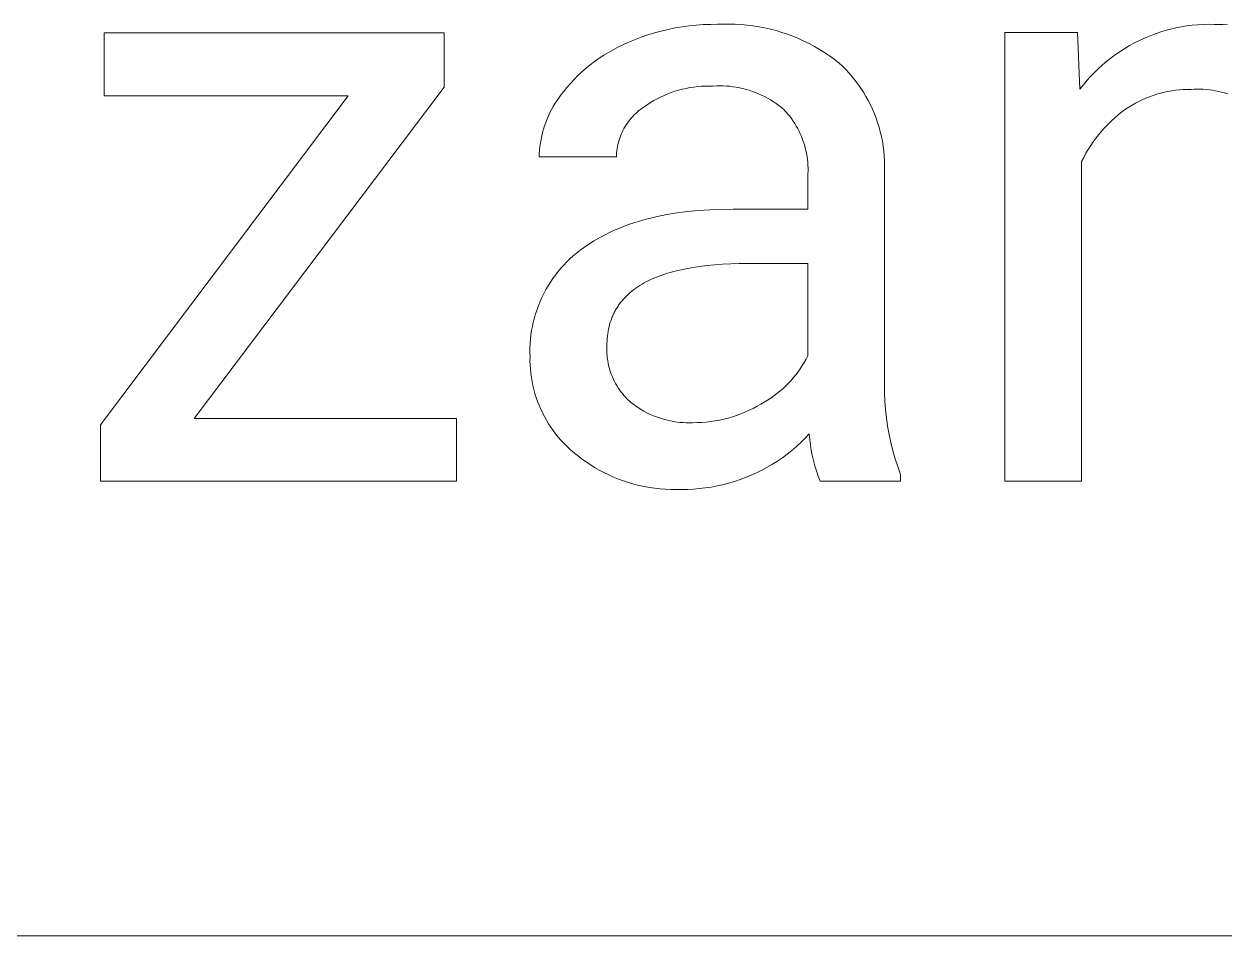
# Model space of a CAD drawing. Header units: millimetres. Extents: x 578 to 4608, y -138 to 2677.
# Drawn here: x 3459.9 to 3535.8, y 87 to 144.6 of the extents above; entities that cross this region are included whole.
import ezdxf

# ---------------------------------------------------------------- set-up
doc = ezdxf.new("R2010")
doc.units = ezdxf.units.MM
doc.header["$MEASUREMENT"] = 0
doc.layers.add('Domyślny', color=7, linetype='Continuous', true_color=0x000000)

msp = doc.modelspace()

# ---------------------------------------------------------------- linework, layer by layer
at = {"layer": 'Domyślny', "color": 18, "lineweight": 15, "true_color": 0x000000}
for p, q in [((3500.167, 144.206), (3500.603, 144.31)), ((3500.603, 144.31), (3501.042, 144.4)), ((3501.042, 144.4), (3501.484, 144.475)), ((3501.484, 144.475), (3501.928, 144.535)), ((3501.928, 144.535), (3502.373, 144.58)), ((3502.373, 144.58), (3502.82, 144.611)), ((3502.82, 144.611), (3503.268, 144.627)), ((3503.268, 144.627), (3503.716, 144.629)), ((3503.716, 144.629), (3504.09, 144.645)), ((3504.09, 144.645), (3504.465, 144.648)), ((3504.465, 144.648), (3504.839, 144.639)), ((3504.839, 144.639), (3505.213, 144.618)), ((3505.213, 144.618), (3505.586, 144.584)), ((3505.586, 144.584), (3505.958, 144.537)), ((3505.958, 144.537), (3506.327, 144.478)), ((3506.327, 144.478), (3506.695, 144.407)), ((3506.695, 144.407), (3507.06, 144.324)), ((3507.06, 144.324), (3507.422, 144.228)), ((3532.017, 144.229), (3532.354, 144.32)), ((3532.354, 144.32), (3532.695, 144.399)), ((3532.695, 144.399), (3533.038, 144.467)), ((3533.038, 144.467), (3533.383, 144.523)), ((3533.383, 144.523), (3533.73, 144.568)), ((3533.73, 144.568), (3534.078, 144.6)), ((3534.078, 144.6), (3534.428, 144.621)), ((3534.428, 144.621), (3534.777, 144.63)), ((3534.777, 144.63), (3535.127, 144.627)), ((3535.127, 144.627), (3535.406, 144.625)), ((3535.406, 144.625), (3535.68, 144.618)), ((3535.68, 144.618), (3535.951, 144.605)), ((3464.948, 140.099), (3464.948, 144.099)), ((3464.948, 144.099), (3486.448, 144.099)), ((3486.448, 144.099), (3486.448, 140.663)), ((3498.052, 143.475), (3498.465, 143.649)), ((3498.465, 143.649), (3498.884, 143.809)), ((3498.884, 143.809), (3499.307, 143.956)), ((3499.307, 143.956), (3499.735, 144.088)), ((3499.735, 144.088), (3500.167, 144.206)), ((3507.422, 144.228), (3507.781, 144.121)), ((3507.781, 144.121), (3508.136, 144.001)), ((3508.136, 144.001), (3508.487, 143.87)), ((3508.487, 143.87), (3508.833, 143.727)), ((3508.833, 143.727), (3509.174, 143.573)), ((3509.174, 143.573), (3509.51, 143.407)), ((3521.881, 115.746), (3521.881, 144.104)), ((3521.881, 144.104), (3526.471, 144.104)), ((3526.471, 144.104), (3526.632, 140.534)), ((3530.072, 143.45), (3530.385, 143.607)), ((3530.385, 143.607), (3530.702, 143.753)), ((3530.702, 143.753), (3531.025, 143.889)), ((3531.025, 143.889), (3531.352, 144.014)), ((3531.352, 144.014), (3531.682, 144.127)), ((3531.682, 144.127), (3532.017, 144.229)), ((3496.522, 142.674), (3496.817, 142.855)), ((3496.817, 142.855), (3497.118, 143.025)), ((3497.118, 143.025), (3497.424, 143.186)), ((3497.424, 143.186), (3497.736, 143.335)), ((3497.736, 143.335), (3498.052, 143.475)), ((3509.51, 143.407), (3509.84, 143.23)), ((3509.84, 143.23), (3510.164, 143.042)), ((3510.164, 143.042), (3510.482, 142.844)), ((3510.482, 142.844), (3510.793, 142.635)), ((3528.881, 142.718), (3529.169, 142.916)), ((3529.169, 142.916), (3529.464, 143.104)), ((3529.464, 143.104), (3529.765, 143.282)), ((3529.765, 143.282), (3530.072, 143.45)), ((3495.409, 141.854), (3495.677, 142.073)), ((3495.677, 142.073), (3495.952, 142.283)), ((3495.952, 142.283), (3496.234, 142.483)), ((3496.234, 142.483), (3496.522, 142.674)), ((3510.793, 142.635), (3511.096, 142.416)), ((3511.096, 142.416), (3511.393, 142.186)), ((3511.393, 142.186), (3511.614, 141.978)), ((3511.614, 141.978), (3511.827, 141.763)), ((3527.799, 141.833), (3528.058, 142.068)), ((3528.058, 142.068), (3528.325, 142.294)), ((3528.325, 142.294), (3528.6, 142.511)), ((3528.6, 142.511), (3528.881, 142.718)), ((3494.653, 141.144), (3494.897, 141.389)), ((3494.897, 141.389), (3495.149, 141.626)), ((3495.149, 141.626), (3495.409, 141.854)), ((3511.827, 141.763), (3512.034, 141.541)), ((3512.034, 141.541), (3512.232, 141.311)), ((3512.232, 141.311), (3512.423, 141.075)), ((3527.072, 141.077), (3527.306, 141.337)), ((3527.306, 141.337), (3527.549, 141.589)), ((3527.549, 141.589), (3527.799, 141.833)), ((3486.448, 140.663), (3470.638, 119.7)), ((3493.973, 140.361), (3494.19, 140.63)), ((3494.19, 140.63), (3494.417, 140.891)), ((3494.417, 140.891), (3494.653, 141.144)), ((3501.261, 140.462), (3501.028, 140.392)), ((3501.497, 140.525), (3501.261, 140.462)), ((3501.735, 140.579), (3501.497, 140.525)), ((3501.975, 140.625), (3501.735, 140.579)), ((3502.216, 140.662), (3501.975, 140.625)), ((3502.459, 140.691), (3502.216, 140.662)), ((3502.702, 140.712), (3502.459, 140.691)), ((3502.946, 140.724), (3502.702, 140.712)), ((3503.19, 140.728), (3502.946, 140.724)), ((3503.434, 140.723), (3503.19, 140.728)), ((3503.645, 140.735), (3503.434, 140.723)), ((3503.855, 140.739), (3503.645, 140.735)), ((3504.066, 140.737), (3503.855, 140.739)), ((3504.277, 140.727), (3504.066, 140.737)), ((3504.487, 140.709), (3504.277, 140.727)), ((3504.696, 140.685), (3504.487, 140.709)), ((3504.904, 140.654), (3504.696, 140.685)), ((3505.111, 140.615), (3504.904, 140.654)), ((3505.317, 140.569), (3505.111, 140.615)), ((3505.521, 140.517), (3505.317, 140.569)), ((3505.723, 140.457), (3505.521, 140.517)), ((3505.923, 140.391), (3505.723, 140.457)), ((3512.423, 141.075), (3512.605, 140.832)), ((3512.605, 140.832), (3512.779, 140.584)), ((3512.779, 140.584), (3512.944, 140.329)), ((3526.632, 140.534), (3526.847, 140.809)), ((3526.847, 140.809), (3527.072, 141.077)), ((3532.677, 140.459), (3532.436, 140.426)), ((3532.92, 140.484), (3532.677, 140.459)), ((3533.163, 140.5), (3532.92, 140.484)), ((3533.407, 140.508), (3533.163, 140.5)), ((3533.651, 140.507), (3533.407, 140.508)), ((3533.845, 140.521), (3533.651, 140.507)), ((3534.039, 140.528), (3533.845, 140.521)), ((3534.234, 140.528), (3534.039, 140.528)), ((3534.428, 140.521), (3534.234, 140.528)), ((3534.622, 140.508), (3534.428, 140.521)), ((3534.816, 140.488), (3534.622, 140.508)), ((3535.009, 140.461), (3534.816, 140.488)), ((3535.2, 140.428), (3535.009, 140.461)), ((3464.72, 119.311), (3480.368, 140.099)), ((3480.368, 140.099), (3464.948, 140.099)), ((3493.451, 139.634), (3493.572, 139.822)), ((3493.572, 139.822), (3493.7, 140.006)), ((3493.7, 140.006), (3493.833, 140.186)), ((3493.833, 140.186), (3493.973, 140.361)), ((3499.689, 139.803), (3499.479, 139.679)), ((3499.903, 139.921), (3499.689, 139.803)), ((3500.121, 140.03), (3499.903, 139.921)), ((3500.343, 140.132), (3500.121, 140.03)), ((3500.568, 140.227), (3500.343, 140.132)), ((3500.796, 140.313), (3500.568, 140.227)), ((3501.028, 140.392), (3500.796, 140.313)), ((3506.121, 140.317), (3505.923, 140.391)), ((3506.316, 140.237), (3506.121, 140.317)), ((3506.508, 140.151), (3506.316, 140.237)), ((3506.697, 140.058), (3506.508, 140.151)), ((3506.883, 139.958), (3506.697, 140.058)), ((3507.065, 139.852), (3506.883, 139.958)), ((3507.244, 139.74), (3507.065, 139.852)), ((3507.418, 139.622), (3507.244, 139.74)), ((3512.944, 140.329), (3513.1, 140.069)), ((3513.1, 140.069), (3513.247, 139.804)), ((3513.247, 139.804), (3513.385, 139.533)), ((3530.355, 139.758), (3530.139, 139.644)), ((3530.574, 139.864), (3530.355, 139.758)), ((3530.797, 139.962), (3530.574, 139.864)), ((3531.024, 140.053), (3530.797, 139.962)), ((3531.253, 140.135), (3531.024, 140.053)), ((3531.485, 140.21), (3531.253, 140.135)), ((3531.72, 140.276), (3531.485, 140.21)), ((3531.957, 140.334), (3531.72, 140.276)), ((3532.195, 140.384), (3531.957, 140.334)), ((3532.436, 140.426), (3532.195, 140.384)), ((3535.391, 140.388), (3535.2, 140.428)), ((3535.58, 140.341), (3535.391, 140.388)), ((3535.767, 140.288), (3535.58, 140.341)), ((3535.952, 140.229), (3535.767, 140.288)), ((3493.031, 138.844), (3493.126, 139.047)), ((3493.126, 139.047), (3493.228, 139.246)), ((3493.228, 139.246), (3493.336, 139.442)), ((3493.336, 139.442), (3493.451, 139.634)), ((3498.545, 138.993), (3498.448, 138.9)), ((3498.644, 139.084), (3498.545, 138.993)), ((3498.747, 139.17), (3498.644, 139.084)), ((3498.853, 139.253), (3498.747, 139.17)), ((3498.961, 139.333), (3498.853, 139.253)), ((3499.072, 139.408), (3498.961, 139.333)), ((3499.273, 139.547), (3499.072, 139.408)), ((3499.479, 139.679), (3499.273, 139.547)), ((3507.589, 139.499), (3507.418, 139.622)), ((3507.755, 139.369), (3507.589, 139.499)), ((3507.917, 139.234), (3507.755, 139.369)), ((3508.043, 139.097), (3507.917, 139.234)), ((3508.165, 138.957), (3508.043, 139.097)), ((3508.282, 138.812), (3508.165, 138.957)), ((3513.385, 139.533), (3513.514, 139.259)), ((3513.514, 139.259), (3513.633, 138.979)), ((3513.633, 138.979), (3513.742, 138.696)), ((3529.283, 139.087), (3529.055, 138.906)), ((3529.517, 139.259), (3529.283, 139.087)), ((3529.72, 139.395), (3529.517, 139.259)), ((3529.927, 139.523), (3529.72, 139.395)), ((3530.139, 139.644), (3529.927, 139.523)), ((3492.719, 138.005), (3492.786, 138.219)), ((3492.786, 138.219), (3492.861, 138.43)), ((3492.861, 138.43), (3492.942, 138.638)), ((3492.942, 138.638), (3493.031, 138.844)), ((3497.943, 138.273), (3497.873, 138.158)), ((3498.018, 138.384), (3497.943, 138.273)), ((3498.097, 138.493), (3498.018, 138.384)), ((3498.179, 138.599), (3498.097, 138.493)), ((3498.266, 138.703), (3498.179, 138.599)), ((3498.355, 138.803), (3498.266, 138.703)), ((3498.448, 138.9), (3498.355, 138.803)), ((3508.394, 138.664), (3508.282, 138.812)), ((3508.501, 138.512), (3508.394, 138.664)), ((3508.602, 138.356), (3508.501, 138.512)), ((3508.698, 138.197), (3508.602, 138.356)), ((3508.789, 138.035), (3508.698, 138.197)), ((3513.742, 138.696), (3513.842, 138.41)), ((3513.842, 138.41), (3513.931, 138.12)), ((3528.41, 138.32), (3528.208, 138.111)), ((3528.618, 138.523), (3528.41, 138.32)), ((3528.834, 138.718), (3528.618, 138.523)), ((3529.055, 138.906), (3528.834, 138.718)), ((3492.56, 137.353), (3492.606, 137.572)), ((3492.606, 137.572), (3492.659, 137.789)), ((3492.659, 137.789), (3492.719, 138.005)), ((3497.534, 137.428), (3497.493, 137.3)), ((3497.58, 137.554), (3497.534, 137.428)), ((3497.63, 137.679), (3497.58, 137.554)), ((3497.684, 137.802), (3497.63, 137.679)), ((3497.743, 137.923), (3497.684, 137.802)), ((3497.806, 138.042), (3497.743, 137.923)), ((3497.873, 138.158), (3497.806, 138.042)), ((3508.874, 137.869), (3508.789, 138.035)), ((3508.954, 137.701), (3508.874, 137.869)), ((3509.028, 137.531), (3508.954, 137.701)), ((3509.096, 137.357), (3509.028, 137.531)), ((3513.931, 138.12), (3514.011, 137.827)), ((3514.011, 137.827), (3514.08, 137.532)), ((3514.08, 137.532), (3514.14, 137.234)), ((3527.647, 137.444), (3527.475, 137.209)), ((3527.826, 137.672), (3527.647, 137.444)), ((3528.013, 137.895), (3527.826, 137.672)), ((3528.208, 138.111), (3528.013, 137.895)), ((3492.451, 136.465), (3492.467, 136.688)), ((3492.467, 136.688), (3492.491, 136.911)), ((3492.491, 136.911), (3492.522, 137.132)), ((3492.522, 137.132), (3492.56, 137.353)), ((3497.373, 136.776), (3497.355, 136.643)), ((3497.396, 136.909), (3497.373, 136.776)), ((3497.424, 137.04), (3497.396, 136.909)), ((3497.456, 137.171), (3497.424, 137.04)), ((3497.493, 137.3), (3497.456, 137.171)), ((3509.158, 137.182), (3509.096, 137.357)), ((3509.214, 137.005), (3509.158, 137.182)), ((3509.264, 136.826), (3509.214, 137.005)), ((3509.307, 136.645), (3509.264, 136.826)), ((3514.14, 137.234), (3514.189, 136.935)), ((3514.189, 136.935), (3514.227, 136.634)), ((3527.155, 136.724), (3527.008, 136.473)), ((3527.311, 136.969), (3527.155, 136.724)), ((3527.475, 137.209), (3527.311, 136.969)), ((3492.443, 136.241), (3492.451, 136.465)), ((3497.328, 136.241), (3492.443, 136.241)), ((3497.332, 136.375), (3497.328, 136.241)), ((3497.341, 136.509), (3497.332, 136.375)), ((3497.355, 136.643), (3497.341, 136.509)), ((3509.345, 136.463), (3509.307, 136.645)), ((3509.377, 136.28), (3509.345, 136.463)), ((3509.402, 136.095), (3509.377, 136.28)), ((3509.421, 135.91), (3509.402, 136.095)), ((3509.433, 135.725), (3509.421, 135.91)), ((3514.227, 136.634), (3514.256, 136.332)), ((3514.256, 136.332), (3514.274, 136.029)), ((3514.274, 136.029), (3514.281, 135.726)), ((3526.869, 136.218), (3526.739, 135.958)), ((3526.739, 135.958), (3526.739, 115.746)), ((3527.008, 136.473), (3526.869, 136.218)), ((3509.44, 135.539), (3509.433, 135.725)), ((3509.433, 135.167), (3509.44, 135.353)), ((3509.433, 132.939), (3509.433, 135.167)), ((3509.44, 135.353), (3509.44, 135.539)), ((3514.281, 135.726), (3514.278, 135.422)), ((3514.278, 135.422), (3514.278, 122.377)), ((3502.523, 132.853), (3503.231, 132.901)), ((3503.231, 132.901), (3503.96, 132.93)), ((3503.96, 132.93), (3504.709, 132.939)), ((3504.709, 132.939), (3509.433, 132.939)), ((3498.435, 132.076), (3498.718, 132.165)), ((3498.718, 132.165), (3499.006, 132.248)), ((3499.006, 132.248), (3499.299, 132.327)), ((3499.299, 132.327), (3499.598, 132.401)), ((3499.598, 132.401), (3499.902, 132.47)), ((3499.902, 132.47), (3500.211, 132.535)), ((3500.211, 132.535), (3500.525, 132.595)), ((3500.525, 132.595), (3501.17, 132.7)), ((3501.17, 132.7), (3501.836, 132.786)), ((3501.836, 132.786), (3502.523, 132.853)), ((3496.606, 131.325), (3496.851, 131.447)), ((3496.851, 131.447), (3497.102, 131.564)), ((3497.102, 131.564), (3497.357, 131.676)), ((3497.357, 131.676), (3497.619, 131.783)), ((3497.619, 131.783), (3497.886, 131.886)), ((3497.886, 131.886), (3498.158, 131.983)), ((3498.158, 131.983), (3498.435, 132.076)), ((3495.248, 130.497), (3495.46, 130.647)), ((3495.46, 130.647), (3495.679, 130.792)), ((3495.679, 130.792), (3495.902, 130.932)), ((3495.902, 130.932), (3496.131, 131.068)), ((3496.131, 131.068), (3496.366, 131.199)), ((3496.366, 131.199), (3496.606, 131.325)), ((3494.393, 129.8), (3494.598, 129.985)), ((3494.598, 129.985), (3494.809, 130.163)), ((3494.809, 130.163), (3495.025, 130.334)), ((3495.025, 130.334), (3495.248, 130.497)), ((3493.643, 128.993), (3493.82, 129.204)), ((3493.82, 129.204), (3494.004, 129.409)), ((3494.004, 129.409), (3494.196, 129.608)), ((3494.196, 129.608), (3494.393, 129.8)), ((3501.325, 129.092), (3500.934, 128.996)), ((3501.735, 129.179), (3501.325, 129.092)), ((3502.161, 129.255), (3501.735, 129.179)), ((3502.605, 129.321), (3502.161, 129.255)), ((3503.066, 129.377), (3502.605, 129.321)), ((3503.545, 129.423), (3503.066, 129.377)), ((3504.042, 129.458), (3503.545, 129.423)), ((3504.555, 129.483), (3504.042, 129.458)), ((3505.086, 129.499), (3504.555, 129.483)), ((3505.635, 129.504), (3505.086, 129.499)), ((3509.433, 129.504), (3505.635, 129.504)), ((3509.433, 123.679), (3509.433, 129.504)), ((3493.01, 128.09), (3493.157, 128.324)), ((3493.157, 128.324), (3493.311, 128.552)), ((3493.311, 128.552), (3493.473, 128.775)), ((3493.473, 128.775), (3493.643, 128.993)), ((3499.237, 128.36), (3499.091, 128.282)), ((3499.387, 128.435), (3499.237, 128.36)), ((3499.542, 128.507), (3499.387, 128.435)), ((3499.7, 128.577), (3499.542, 128.507)), ((3499.864, 128.645), (3499.7, 128.577)), ((3500.031, 128.71), (3499.864, 128.645)), ((3500.203, 128.772), (3500.031, 128.71)), ((3500.379, 128.832), (3500.203, 128.772)), ((3500.56, 128.889), (3500.379, 128.832)), ((3500.745, 128.944), (3500.56, 128.889)), ((3500.934, 128.996), (3500.745, 128.944)), ((3492.62, 127.361), (3492.742, 127.608)), ((3492.742, 127.608), (3492.872, 127.852)), ((3492.872, 127.852), (3493.01, 128.09)), ((3498.082, 127.569), (3497.976, 127.468)), ((3498.193, 127.667), (3498.082, 127.569)), ((3498.308, 127.763), (3498.193, 127.667)), ((3498.428, 127.856), (3498.308, 127.763)), ((3498.552, 127.946), (3498.428, 127.856)), ((3498.68, 128.034), (3498.552, 127.946)), ((3498.813, 128.119), (3498.68, 128.034)), ((3498.95, 128.202), (3498.813, 128.119)), ((3499.091, 128.282), (3498.95, 128.202)), ((3492.308, 126.595), (3492.403, 126.854)), ((3492.403, 126.854), (3492.507, 127.109)), ((3492.507, 127.109), (3492.62, 127.361)), ((3497.428, 126.811), (3497.389, 126.752)), ((3497.468, 126.869), (3497.428, 126.811)), ((3497.508, 126.927), (3497.468, 126.869)), ((3497.55, 126.984), (3497.508, 126.927)), ((3497.593, 127.04), (3497.55, 126.984)), ((3497.637, 127.096), (3497.593, 127.04)), ((3497.682, 127.151), (3497.637, 127.096)), ((3497.776, 127.259), (3497.682, 127.151)), ((3497.874, 127.365), (3497.776, 127.259)), ((3497.976, 127.468), (3497.874, 127.365)), ((3492.075, 125.802), (3492.144, 126.069)), ((3492.144, 126.069), (3492.221, 126.333)), ((3492.221, 126.333), (3492.308, 126.595)), ((3497.037, 126.061), (3496.987, 125.927)), ((3497.063, 126.127), (3497.037, 126.061)), ((3497.091, 126.192), (3497.063, 126.127)), ((3497.12, 126.257), (3497.091, 126.192)), ((3497.15, 126.321), (3497.12, 126.257)), ((3497.181, 126.384), (3497.15, 126.321)), ((3497.213, 126.447), (3497.181, 126.384)), ((3497.246, 126.509), (3497.213, 126.447)), ((3497.28, 126.571), (3497.246, 126.509)), ((3497.316, 126.632), (3497.28, 126.571)), ((3497.352, 126.692), (3497.316, 126.632)), ((3497.389, 126.752), (3497.352, 126.692)), ((3491.966, 125.261), (3492.016, 125.532)), ((3492.016, 125.532), (3492.075, 125.802)), ((3496.83, 125.365), (3496.802, 125.218)), ((3496.863, 125.509), (3496.83, 125.365)), ((3496.9, 125.651), (3496.863, 125.509)), ((3496.941, 125.79), (3496.9, 125.651)), ((3496.987, 125.927), (3496.941, 125.79)), ((3491.873, 124.439), (3491.895, 124.714)), ((3491.895, 124.714), (3491.926, 124.988)), ((3491.926, 124.988), (3491.966, 125.261)), ((3496.733, 124.605), (3496.726, 124.445)), ((3496.743, 124.762), (3496.733, 124.605)), ((3496.759, 124.917), (3496.743, 124.762)), ((3496.778, 125.069), (3496.759, 124.917)), ((3496.802, 125.218), (3496.778, 125.069)), ((3491.859, 123.888), (3491.861, 124.164)), ((3491.866, 123.612), (3491.859, 123.888)), ((3491.861, 124.164), (3491.873, 124.439)), ((3496.724, 124.283), (3496.719, 124.129)), ((3496.719, 124.129), (3496.719, 123.975)), ((3496.719, 123.975), (3496.725, 123.822)), ((3496.726, 124.445), (3496.724, 124.283)), ((3496.725, 123.822), (3496.736, 123.668)), ((3491.864, 123.35), (3491.866, 123.612)), ((3491.872, 123.088), (3491.864, 123.35)), ((3491.889, 122.826), (3491.872, 123.088)), ((3496.736, 123.668), (3496.753, 123.515)), ((3496.753, 123.515), (3496.775, 123.363)), ((3496.775, 123.363), (3496.802, 123.211)), ((3496.802, 123.211), (3496.834, 123.061)), ((3496.834, 123.061), (3496.872, 122.912)), ((3508.946, 122.851), (3509.078, 123.051)), ((3509.078, 123.051), (3509.204, 123.257)), ((3509.204, 123.257), (3509.322, 123.466)), ((3509.322, 123.466), (3509.433, 123.679)), ((3491.914, 122.565), (3491.889, 122.826)), ((3491.949, 122.305), (3491.914, 122.565)), ((3491.992, 122.046), (3491.949, 122.305)), ((3496.872, 122.912), (3496.914, 122.764)), ((3496.914, 122.764), (3496.962, 122.618)), ((3496.962, 122.618), (3497.015, 122.473)), ((3497.015, 122.473), (3497.073, 122.331)), ((3497.073, 122.331), (3497.136, 122.19)), ((3508.351, 122.096), (3508.509, 122.277)), ((3508.509, 122.277), (3508.661, 122.463)), ((3508.661, 122.463), (3508.807, 122.654)), ((3508.807, 122.654), (3508.946, 122.851)), ((3514.278, 122.377), (3514.267, 121.85)), ((3492.045, 121.79), (3491.992, 122.046)), ((3492.106, 121.534), (3492.045, 121.79)), ((3492.176, 121.282), (3492.106, 121.534)), ((3497.136, 122.19), (3497.204, 122.052)), ((3497.204, 122.052), (3497.276, 121.916)), ((3497.276, 121.916), (3497.353, 121.783)), ((3497.353, 121.783), (3497.435, 121.652)), ((3497.435, 121.652), (3497.521, 121.525)), ((3497.521, 121.525), (3497.612, 121.401)), ((3507.659, 121.429), (3507.84, 121.587)), ((3507.84, 121.587), (3508.016, 121.751)), ((3508.016, 121.751), (3508.186, 121.92)), ((3508.186, 121.92), (3508.351, 122.096)), ((3514.267, 121.85), (3514.274, 121.322)), ((3492.254, 121.031), (3492.176, 121.282)), ((3492.341, 120.784), (3492.254, 121.031)), ((3492.436, 120.54), (3492.341, 120.784)), ((3497.612, 121.401), (3497.706, 121.279)), ((3497.706, 121.279), (3497.805, 121.162)), ((3497.805, 121.162), (3497.908, 121.047)), ((3497.908, 121.047), (3498.015, 120.937)), ((3498.015, 120.937), (3498.126, 120.83)), ((3498.126, 120.83), (3498.24, 120.727)), ((3498.24, 120.727), (3498.398, 120.604)), ((3506.467, 120.619), (3506.677, 120.737)), ((3506.677, 120.737), (3506.882, 120.862)), ((3506.882, 120.862), (3507.084, 120.994)), ((3507.084, 120.994), (3507.28, 121.132)), ((3507.28, 121.132), (3507.472, 121.277)), ((3507.472, 121.277), (3507.659, 121.429)), ((3514.274, 121.322), (3514.298, 120.794)), ((3514.298, 120.794), (3514.34, 120.268)), ((3492.54, 120.299), (3492.436, 120.54)), ((3492.652, 120.062), (3492.54, 120.299)), ((3492.772, 119.828), (3492.652, 120.062)), ((3498.398, 120.604), (3498.561, 120.487)), ((3498.561, 120.487), (3498.727, 120.375)), ((3498.727, 120.375), (3498.896, 120.269)), ((3498.896, 120.269), (3499.07, 120.169)), ((3499.07, 120.169), (3499.246, 120.075)), ((3499.246, 120.075), (3499.426, 119.987)), ((3499.426, 119.987), (3499.608, 119.905)), ((3504.927, 119.905), (3505.194, 120.002)), ((3505.194, 120.002), (3505.456, 120.108)), ((3505.456, 120.108), (3505.715, 120.223)), ((3505.715, 120.223), (3505.97, 120.347)), ((3505.97, 120.347), (3506.221, 120.479)), ((3506.221, 120.479), (3506.467, 120.619)), ((3514.34, 120.268), (3514.399, 119.743)), ((3464.72, 115.741), (3464.72, 119.311)), ((3470.638, 119.7), (3487.226, 119.7)), ((3487.226, 119.7), (3487.226, 115.741)), ((3492.9, 119.599), (3492.772, 119.828)), ((3493.035, 119.375), (3492.9, 119.599)), ((3493.178, 119.155), (3493.035, 119.375)), ((3499.608, 119.905), (3499.794, 119.83)), ((3499.794, 119.83), (3499.982, 119.761)), ((3499.982, 119.761), (3500.172, 119.698)), ((3500.172, 119.698), (3500.364, 119.642)), ((3500.364, 119.642), (3500.557, 119.592)), ((3500.557, 119.592), (3500.753, 119.549)), ((3500.753, 119.549), (3500.95, 119.513)), ((3500.95, 119.513), (3501.148, 119.484)), ((3501.148, 119.484), (3501.346, 119.461)), ((3501.346, 119.461), (3501.546, 119.445)), ((3501.546, 119.445), (3501.746, 119.436)), ((3501.746, 119.436), (3501.946, 119.434)), ((3501.946, 119.434), (3502.146, 119.438)), ((3502.146, 119.438), (3502.429, 119.443)), ((3502.429, 119.443), (3502.712, 119.456)), ((3502.712, 119.456), (3502.995, 119.48)), ((3502.995, 119.48), (3503.276, 119.513)), ((3503.276, 119.513), (3503.556, 119.555)), ((3503.556, 119.555), (3503.835, 119.606)), ((3503.835, 119.606), (3504.112, 119.667)), ((3504.112, 119.667), (3504.386, 119.737)), ((3504.386, 119.737), (3504.658, 119.816)), ((3504.658, 119.816), (3504.927, 119.905)), ((3514.399, 119.743), (3514.474, 119.221)), ((3514.474, 119.221), (3514.567, 118.701)), ((3493.329, 118.941), (3493.178, 119.155)), ((3493.487, 118.731), (3493.329, 118.941)), ((3493.652, 118.528), (3493.487, 118.731)), ((3493.824, 118.33), (3493.652, 118.528)), ((3509.253, 118.453), (3508.983, 118.189)), ((3509.514, 118.727), (3509.253, 118.453)), ((3509.545, 118.388), (3509.514, 118.727)), ((3514.567, 118.701), (3514.677, 118.185)), ((3494.003, 118.138), (3493.824, 118.33)), ((3494.188, 117.952), (3494.003, 118.138)), ((3494.379, 117.772), (3494.188, 117.952)), ((3494.577, 117.6), (3494.379, 117.772)), ((3508.417, 117.689), (3508.121, 117.454)), ((3508.705, 117.934), (3508.417, 117.689)), ((3508.983, 118.189), (3508.705, 117.934)), ((3509.587, 118.049), (3509.545, 118.388)), ((3509.641, 117.713), (3509.587, 118.049)), ((3509.706, 117.378), (3509.641, 117.713)), ((3514.677, 118.185), (3514.804, 117.672)), ((3494.837, 117.384), (3494.577, 117.6)), ((3495.104, 117.178), (3494.837, 117.384)), ((3495.379, 116.981), (3495.104, 117.178)), ((3495.659, 116.794), (3495.379, 116.981)), ((3507.505, 117.016), (3507.187, 116.813)), ((3507.817, 117.229), (3507.505, 117.016)), ((3508.121, 117.454), (3507.817, 117.229)), ((3509.782, 117.046), (3509.706, 117.378)), ((3509.87, 116.716), (3509.782, 117.046)), ((3514.804, 117.672), (3514.948, 117.164)), ((3514.948, 117.164), (3515.108, 116.661)), ((3495.946, 116.616), (3495.659, 116.794)), ((3496.239, 116.448), (3495.946, 116.616)), ((3496.538, 116.29), (3496.239, 116.448)), ((3496.842, 116.142), (3496.538, 116.29)), ((3506.19, 116.274), (3505.846, 116.117)), ((3506.529, 116.442), (3506.19, 116.274)), ((3506.861, 116.622), (3506.529, 116.442)), ((3507.187, 116.813), (3506.861, 116.622)), ((3509.968, 116.39), (3509.87, 116.716)), ((3510.078, 116.067), (3509.968, 116.39)), ((3515.108, 116.661), (3515.285, 116.164)), ((3515.285, 116.164), (3515.285, 115.748)), ((3487.226, 115.741), (3464.72, 115.741)), ((3497.15, 116.005), (3496.842, 116.142)), ((3497.463, 115.878), (3497.15, 116.005)), ((3497.78, 115.762), (3497.463, 115.878)), ((3498.101, 115.657), (3497.78, 115.762)), ((3498.426, 115.563), (3498.101, 115.657)), ((3498.753, 115.48), (3498.426, 115.563)), ((3499.083, 115.408), (3498.753, 115.48)), ((3499.415, 115.348), (3499.083, 115.408)), ((3503.687, 115.439), (3503.316, 115.37)), ((3504.056, 115.52), (3503.687, 115.439)), ((3504.422, 115.615), (3504.056, 115.52)), ((3504.785, 115.722), (3504.422, 115.615)), ((3505.143, 115.841), (3504.785, 115.722)), ((3505.497, 115.973), (3505.143, 115.841)), ((3505.846, 116.117), (3505.497, 115.973)), ((3510.198, 115.748), (3510.078, 116.067)), ((3515.285, 115.748), (3510.198, 115.748)), ((3526.739, 115.746), (3521.881, 115.746)), ((3499.749, 115.298), (3499.415, 115.348)), ((3500.085, 115.261), (3499.749, 115.298)), ((3500.422, 115.234), (3500.085, 115.261)), ((3500.759, 115.219), (3500.422, 115.234)), ((3501.097, 115.216), (3500.759, 115.219)), ((3501.434, 115.224), (3501.097, 115.216)), ((3501.812, 115.227), (3501.434, 115.224)), ((3502.19, 115.243), (3501.812, 115.227)), ((3502.567, 115.273), (3502.19, 115.243)), ((3502.942, 115.315), (3502.567, 115.273)), ((3503.316, 115.37), (3502.942, 115.315)), ((3085.215, 86.987), (4608.263, 86.987))]:
    msp.add_line(p, q, dxfattribs=at)

doc.saveas('drawing.dxf')
